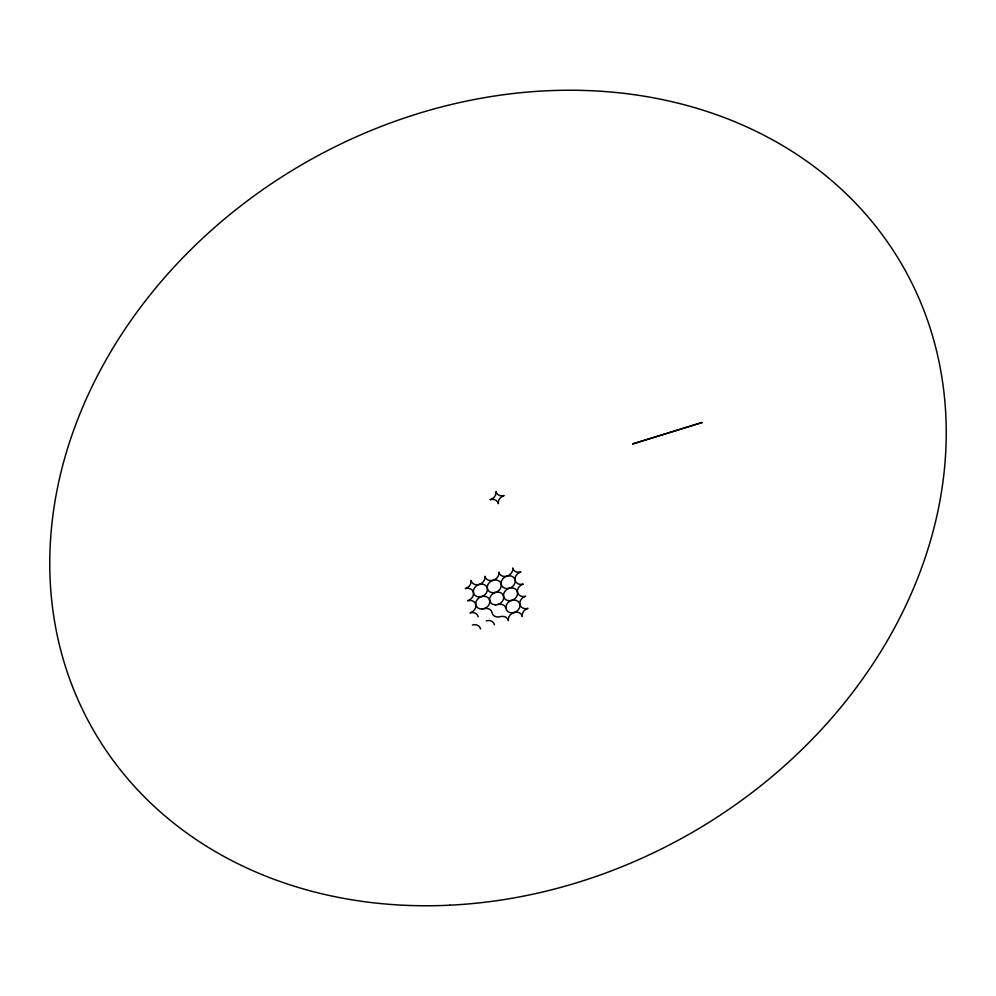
<?xml version="1.0" encoding="UTF-8"?>
<svg xmlns="http://www.w3.org/2000/svg" width="996" height="996" viewBox="0 0 996 996"><rect width="100%" height="100%" fill="white"/><g stroke="black" fill="none" stroke-linecap="round" stroke-linejoin="round"><path stroke-width="1.49" d="M497.838 604.547A7.333 6.088 -29.7 0 1 505.98 608.544M483.932 608.718A7.333 6.088 -29.7 0 1 492.074 612.702A7.333 6.088 -29.7 0 0 500.216 616.686A7.333 6.088 -29.7 0 1 508.358 620.67A7.333 6.088 -29.7 0 1 514.11 612.528A7.333 6.088 -29.7 0 1 522.253 616.512A7.333 6.088 -29.7 0 1 528.017 608.357A7.333 6.088 -29.7 0 1 519.875 604.373A7.333 6.088 -29.7 0 1 525.639 596.231A7.333 6.088 -29.7 0 1 517.497 592.247A7.333 6.088 -29.7 0 1 523.261 584.092A7.333 6.088 -29.7 0 1 515.119 580.108A7.333 6.088 -29.7 0 1 520.883 571.953A7.333 6.088 -29.7 0 1 512.741 567.969A7.333 6.088 -29.7 0 1 506.976 576.124A7.333 6.088 -29.7 0 1 498.847 572.127A7.333 6.088 -29.7 0 1 493.082 580.282A7.333 6.088 -29.7 0 1 484.94 576.298A7.333 6.088 -29.7 0 1 479.176 584.44A7.333 6.088 -29.7 0 1 471.046 580.456A7.333 6.088 -29.7 0 1 465.281 588.599A7.333 6.088 -29.7 0 1 473.424 592.595A7.333 6.088 -29.7 0 1 467.659 600.737A7.333 6.088 -29.7 0 1 475.802 604.721A7.333 6.088 -29.7 0 1 470.037 612.876A7.333 6.088 -29.7 0 1 478.18 616.86M486.309 620.844A7.333 6.088 -29.7 0 1 494.452 624.828M472.415 625.002A7.333 6.088 -29.7 0 1 480.558 628.999M702.031 422.528L632.647 443.942L702.031 422.528M512.019 612.864A7.333 6.088 -29.7 0 0 519.439 603.078A7.333 6.088 -29.7 0 0 507.325 603.427A7.333 6.088 -29.7 0 0 512.019 612.864M509.641 600.737A7.333 6.088 -29.7 0 0 517.061 590.939A7.333 6.088 -29.7 0 0 504.947 591.288A7.333 6.088 -29.7 0 0 509.641 600.737M495.734 604.896A7.333 6.088 -29.7 0 0 503.154 595.11A7.333 6.088 -29.7 0 0 491.053 595.446A7.333 6.088 -29.7 0 0 495.734 604.896M481.84 609.054A7.333 6.088 -29.7 0 0 489.26 599.268A7.333 6.088 -29.7 0 0 477.146 599.617A7.333 6.088 -29.7 0 0 481.84 609.054M507.263 588.599A7.333 6.088 -29.7 0 0 514.683 578.813A7.333 6.088 -29.7 0 0 502.569 579.149A7.333 6.088 -29.7 0 0 507.263 588.599M493.356 592.757A7.333 6.088 -29.7 0 0 500.776 582.971A7.333 6.088 -29.7 0 0 488.675 583.32A7.333 6.088 -29.7 0 0 493.356 592.757M479.462 596.915A7.333 6.088 -29.7 0 0 486.882 587.13A7.333 6.088 -29.7 0 0 474.768 587.478A7.333 6.088 -29.7 0 0 479.462 596.915M490.231 499.681A7.333 6.088 -29.7 0 0 495.996 491.538A7.333 6.088 -29.7 0 0 504.138 495.522A7.333 6.088 -29.7 0 0 498.374 503.665A7.333 6.088 -29.7 0 0 490.231 499.681M449.856 905.19A466.502 386.747 -29.7 0 0 908.016 275.593A466.502 386.747 -29.7 0 0 136.141 313.217A466.502 386.747 -29.7 0 0 449.856 905.19"/></g></svg>
